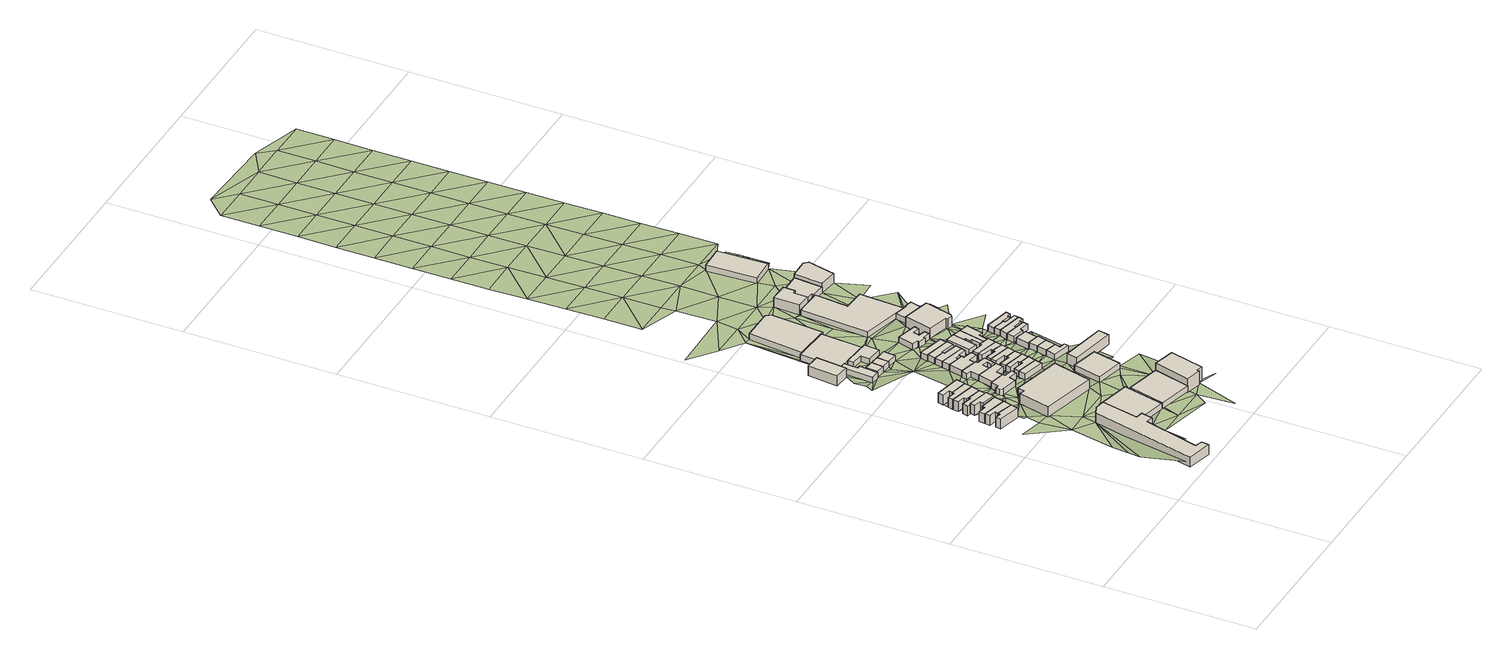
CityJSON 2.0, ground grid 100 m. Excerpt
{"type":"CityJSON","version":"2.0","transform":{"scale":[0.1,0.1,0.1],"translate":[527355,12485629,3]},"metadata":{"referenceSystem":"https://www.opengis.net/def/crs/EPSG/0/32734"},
"CityObjects":{
"building1":{"type":"Building","attributes":{"address":"1B Ravenscraig Road Woodstock Cape Town","building":"industrial","building:levels":2,"building_height":6.9,"plus_code":"4FRW3CCV+FC9","ground_height":10.42,"roof_height":17.32},"geometry":[{"type":"Solid","lod":"1","boundaries":[[[[0,1,2,3]],[[1,4,5,2]],[[4,6,7,5]],[[6,8,9,7]],[[8,10,11,9]],[[10,12,13,11]],[[12,14,15,13]],[[14,16,17,15]],[[16,18,19,17]],[[18,20,21,19]],[[20,0,3,21]],[[3,2,5,7,9,11,13,15,17,19,21]],[[20,18,16,14,12,10,8,6,4,1,0]]]]}]},
"building2":{"type":"Building","attributes":{"address":"42 Gympie Street Woodstock Cape Town","building":"house","building:levels":2,"building_height":6.9,"plus_code":"4FRW3CCV+R9H","ground_height":8.83,"roof_height":15.73},"geometry":[{"type":"Solid","lod":"1","boundaries":[[[[22,23,24,25]],[[23,26,27,24]],[[26,28,29,27]],[[28,30,31,29]],[[30,32,33,31]],[[32,22,25,33]],[[25,24,27,29,31,33]],[[32,30,28,26,23,22]]]]}]},
"building3":{"type":"Building","attributes":{"address":"40 Gympie Street Woodstock Cape Town","building":"house","building:levels":2,"building_height":6.9,"plus_code":"4FRW3CCV+RCJ","ground_height":8.83,"roof_height":15.73},"geometry":[{"type":"Solid","lod":"1","boundaries":[[[[34,35,36,37]],[[35,38,39,36]],[[38,40,41,39]],[[40,23,24,41]],[[23,22,25,24]],[[22,34,37,25]],[[37,36,39,41,24,25]],[[22,23,40,38,35,34]]]]}]},
"building4":{"type":"Building","attributes":{"address":"38 Gympie Street Woodstock Cape Town","building":"house","building:levels":2,"building_height":6.9,"plus_code":"4FRW3CCV+VC6","ground_height":8.83,"roof_height":15.73},"geometry":[{"type":"Solid","lod":"1","boundaries":[[[[42,35,36,43]],[[35,34,37,36]],[[34,44,45,37]],[[44,46,47,45]],[[46,48,49,47]],[[48,42,43,49]],[[43,36,37,45,47,49]],[[48,46,44,34,35,42]]]]}]},
"building5":{"type":"Building","attributes":{"address":"36 Gympie Street Woodstock Cape Town","building":"house","building:levels":2,"building_height":6.9,"plus_code":"4FRW3CCV+VCP","ground_height":8.83,"roof_height":15.73},"geometry":[{"type":"Solid","lod":"1","boundaries":[[[[50,51,52,53]],[[51,54,55,52]],[[54,56,57,55]],[[56,58,59,57]],[[58,60,61,59]],[[60,50,53,61]],[[53,52,55,57,59,61]],[[60,58,56,54,51,50]]]]}]},
"building6":{"type":"Building","attributes":{"address":"34 Gympie Street Woodstock Cape Town","building":"house","building:levels":2,"building_height":6.9,"plus_code":"4FRW3CCV+WC3","ground_height":8.06,"roof_height":14.96},"geometry":[{"type":"Solid","lod":"1","boundaries":[[[[62,63,64,65]],[[63,66,67,64]],[[66,68,69,67]],[[68,70,71,69]],[[70,72,73,71]],[[72,74,75,73]],[[74,62,65,75]],[[65,64,67,69,71,73,75]],[[74,72,70,68,66,63,62]]]]}]},
"building7":{"type":"Building","attributes":{"address":"32 Gympie Street Woodstock Cape Town","building":"house","building:levels":2,"building_height":6.9,"plus_code":"4FRW3CCV+WCH","ground_height":8.06,"roof_height":14.96},"geometry":[{"type":"Solid","lod":"1","boundaries":[[[[76,77,78,79]],[[77,80,81,78]],[[80,82,83,81]],[[82,84,85,83]],[[84,63,64,85]],[[63,62,65,64]],[[62,76,79,65]],[[79,78,81,83,85,64,65]],[[62,63,84,82,80,77,76]]]]}]},
"building8":{"type":"Building","attributes":{"address":"30 Gympie Street Woodstock Cape Town","building":"house","building:levels":2,"building_height":6.9,"plus_code":"4FRW3CCV+WFJ","ground_height":8.06,"roof_height":14.96},"geometry":[{"type":"Solid","lod":"1","boundaries":[[[[86,87,88,89]],[[87,90,91,88]],[[90,92,93,91]],[[92,77,78,93]],[[77,76,79,78]],[[76,86,89,79]],[[89,88,91,93,78,79]],[[76,77,92,90,87,86]]]]}]},
"building9":{"type":"Building","attributes":{"address":"28 Gympie Street Woodstock Cape Town","building":"house","building:levels":2,"building_height":6.9,"plus_code":"4FRW3CCV+XC9","ground_height":8.06,"roof_height":14.96},"geometry":[{"type":"Solid","lod":"1","boundaries":[[[[94,95,96,97]],[[95,98,99,96]],[[98,100,101,99]],[[100,87,88,101]],[[87,86,89,88]],[[86,94,97,89]],[[97,96,99,101,88,89]],[[86,87,100,98,95,94]]]]}]},
"building10":{"type":"Building","attributes":{"address":"12 Victoria Road Woodstock Cape Town","building":"retail","building:levels":1,"building_height":4.1,"plus_code":"4FRW3CCV+HHV","ground_height":10.23,"roof_height":14.33},"geometry":[{"type":"Solid","lod":"1","boundaries":[[[[102,103,104,105]],[[103,106,107,104]],[[106,108,109,107]],[[108,110,111,109]],[[110,112,113,111]],[[112,102,105,113]],[[105,104,107,109,111,113]],[[112,110,108,106,103,102]]]]}]},
"building11":{"type":"Building","attributes":{"address":"11 Victoria Road Woodstock Cape Town","building":"retail","building:levels":2,"building_height":6.9,"plus_code":"4FRW3CCV+QHC","ground_height":8.97,"roof_height":15.87},"geometry":[{"type":"Solid","lod":"1","boundaries":[[[[114,115,116,117]],[[115,118,119,116]],[[118,120,121,119]],[[120,122,123,121]],[[122,124,125,123]],[[124,114,117,125]],[[117,116,119,121,123,125]],[[124,122,120,118,115,114]]]]}]},
"building12":{"type":"Building","attributes":{"building":"industrial","building:levels":2,"building_height":6.9,"plus_code":"4FRW3CFV+6CV","ground_height":5.28,"roof_height":12.18},"geometry":[{"type":"Solid","lod":"1","boundaries":[[[[126,127,128,129]],[[127,130,131,128]],[[130,132,133,131]],[[132,126,129,133]],[[129,128,131,133]],[[132,130,127,126]]]]}]},
"building13":{"type":"Building","attributes":{"address":"21 Cornwall Street Woodstock Cape Town","building":"house","building:levels":1,"building_height":4.1,"plus_code":"4FRW3CFV+5CH","ground_height":6.02,"roof_height":10.12},"geometry":[{"type":"Solid","lod":"1","boundaries":[[[[134,135,136,137]],[[135,138,139,136]],[[138,140,141,139]],[[140,142,143,141]],[[142,144,145,143]],[[144,146,147,145]],[[146,134,137,147]],[[137,136,139,141,143,145,147]],[[146,144,142,140,138,135,134]]]]}]},
"building14":{"type":"Building","attributes":{"address":"43 Gympie Street Woodstock Cape Town","building":"house","building:levels":1,"building_height":4.1,"plus_code":"4FRW3CCV+VGH","ground_height":8.06,"roof_height":12.16},"geometry":[{"type":"Solid","lod":"1","boundaries":[[[[148,149,150,151]],[[149,152,153,150]],[[152,154,155,153]],[[154,156,157,155]],[[156,158,159,157]],[[158,160,161,159]],[[160,162,163,161]],[[162,164,165,163]],[[164,166,167,165]],[[166,168,169,167]],[[168,170,171,169]],[[170,148,151,171]],[[151,150,153,155,157,159,161,163,165,167,169,171]],[[170,168,166,164,162,160,158,156,154,152,149,148]]]]}]},
"building15":{"type":"Building","attributes":{"address":"23 Cornwall Street Woodstock Cape Town","building":"house","building:levels":1,"building_height":4.1,"plus_code":"4FRW3CFV+5F3","ground_height":6.65,"roof_height":10.75},"geometry":[{"type":"Solid","lod":"1","boundaries":[[[[172,173,174,175]],[[173,176,177,174]],[[176,178,179,177]],[[178,172,175,179]],[[175,174,177,179]],[[178,176,173,172]]]]}]},
"building16":{"type":"Building","attributes":{"address":"Auto Service and Spares Centre 58B Victoria Road Woodstock Cape Town","building":"retail","building:levels":1,"building_height":4.1,"plus_code":"4FRW3CCV+HMF","ground_height":10.21,"roof_height":14.31},"geometry":[{"type":"Solid","lod":"1","boundaries":[[[[180,181,182,183]],[[181,184,185,182]],[[184,186,187,185]],[[186,180,183,187]],[[183,182,185,187]],[[186,184,181,180]]]]}]},
"building17":{"type":"Building","attributes":{"address":"41 Gympie Street Woodstock Cape Town","building":"house","building:levels":1,"building_height":4.1,"plus_code":"4FRW3CCV+WH7","ground_height":7.85,"roof_height":11.95},"geometry":[{"type":"Solid","lod":"1","boundaries":[[[[188,189,190,191]],[[189,192,193,190]],[[192,194,195,193]],[[194,196,197,195]],[[196,198,199,197]],[[198,200,201,199]],[[200,188,191,201]],[[191,190,193,195,197,199,201]],[[200,198,196,194,192,189,188]]]]}]},
"building18":{"type":"Building","attributes":{"address":"25 Cornwall Street Woodstock Cape Town","building":"house","building:levels":1,"building_height":4.1,"plus_code":"4FRW3CFV+5F5","ground_height":6.65,"roof_height":10.75},"geometry":[{"type":"Solid","lod":"1","boundaries":[[[[173,202,203,174]],[[202,204,205,203]],[[204,176,177,205]],[[176,173,174,177]],[[174,203,205,177]],[[176,204,202,173]]]]}]},
"building19":{"type":"Building","attributes":{"address":"39 Gympie Street Woodstock Cape Town","building":"house","building:levels":1,"building_height":4.1,"plus_code":"4FRW3CCV+XH4","ground_height":7.85,"roof_height":11.95},"geometry":[{"type":"Solid","lod":"1","boundaries":[[[[198,206,207,199]],[[206,208,209,207]],[[208,210,211,209]],[[210,212,213,211]],[[212,214,215,213]],[[214,216,217,215]],[[216,218,219,217]],[[218,220,221,219]],[[220,222,223,221]],[[222,224,225,223]],[[224,226,227,225]],[[226,200,201,227]],[[200,198,199,201]],[[199,207,209,211,213,215,217,219,221,223,225,227,201]],[[200,226,224,222,220,218,216,214,212,210,208,206,198]]]]}]},
"building20":{"type":"Building","attributes":{"address":"27 Cornwall Street Woodstock Cape Town","building":"house","building:levels":1,"building_height":4.1,"plus_code":"4FRW3CFV+4GW","ground_height":6.65,"roof_height":10.75},"geometry":[{"type":"Solid","lod":"1","boundaries":[[[[202,228,229,203]],[[228,230,231,229]],[[230,204,205,231]],[[204,202,203,205]],[[203,229,231,205]],[[204,230,228,202]]]]}]},
"building21":{"type":"Building","attributes":{"address":"Woodstock Cape Town","building":"house","building:levels":1,"building_height":4.1,"plus_code":"4FRW3CFV+5GP","ground_height":6.02,"roof_height":10.12},"geometry":[{"type":"Solid","lod":"1","boundaries":[[[[232,233,234,235]],[[233,236,237,234]],[[236,238,239,237]],[[238,240,241,239]],[[240,242,243,241]],[[242,232,235,243]],[[235,234,237,239,241,243]],[[242,240,238,236,233,232]]]]}]},
"building22":{"type":"Building","attributes":{"address":"2 Page Street Woodstock Cape Town","building":"house","building:levels":1,"building_height":4.1,"plus_code":"4FRW3CCV+VJ4","ground_height":8.29,"roof_height":12.39},"geometry":[{"type":"Solid","lod":"1","boundaries":[[[[244,245,246,247]],[[245,248,249,246]],[[248,250,251,249]],[[250,244,247,251]],[[247,246,249,251]],[[250,248,245,244]]]]}]},
"building23":{"type":"Building","attributes":{"address":"37 Gympie Street Woodstock Cape Town","building":"house","building:levels":1,"building_height":4.1,"plus_code":"4FRW3CCV+XHQ","ground_height":7.11,"roof_height":11.21},"geometry":[{"type":"Solid","lod":"1","boundaries":[[[[252,253,254,255]],[[253,256,257,254]],[[256,258,259,257]],[[258,260,261,259]],[[260,262,263,261]],[[262,264,265,263]],[[264,266,267,265]],[[266,268,269,267]],[[268,252,255,269]],[[255,254,257,259,261,263,265,267,269]],[[268,266,264,262,260,258,256,253,252]]]]}]},
"building24":{"type":"Building","attributes":{"address":"Woodstock","building":"manufacture","building:levels":1,"building_height":4.1,"plus_code":"4FRW3CFV+7F9","ground_height":5.24,"roof_height":9.34},"geometry":[{"type":"Solid","lod":"1","boundaries":[[[[270,271,272,273]],[[271,274,275,272]],[[274,276,277,275]],[[276,270,273,277]],[[273,272,275,277]],[[276,274,271,270]]]]}]},
"building25":{"type":"Building","attributes":{"address":"4 Page Street Woodstock Cape Town","building":"house","building:levels":1,"building_height":4.1,"plus_code":"4FRW3CCV+VJ9","ground_height":8.29,"roof_height":12.39},"geometry":[{"type":"Solid","lod":"1","boundaries":[[[[278,279,280,281]],[[279,282,283,280]],[[282,284,285,283]],[[284,245,246,285]],[[245,244,247,246]],[[244,278,281,247]],[[281,280,283,285,246,247]],[[244,245,284,282,279,278]]]]}]},
"building26":{"type":"Building","attributes":{"address":"35 Gympie Street Woodstock Cape Town","building":"house","building:levels":1,"building_height":4.1,"plus_code":"4FRW3CFV+2HG","ground_height":7.11,"roof_height":11.21},"geometry":[{"type":"Solid","lod":"1","boundaries":[[[[268,266,267,269]],[[266,286,287,267]],[[286,288,289,287]],[[288,290,291,289]],[[290,292,293,291]],[[292,294,295,293]],[[294,296,297,295]],[[296,268,269,297]],[[269,267,287,289,291,293,295,297]],[[296,294,292,290,288,286,266,268]]]]}]},
"building27":{"type":"Building","attributes":{"address":"6 Page Street Woodstock Cape Town","building":"house","building:levels":1,"building_height":4.1,"plus_code":"4FRW3CCV+VJQ","ground_height":7.85,"roof_height":11.95},"geometry":[{"type":"Solid","lod":"1","boundaries":[[[[298,299,300,301]],[[299,302,303,300]],[[302,304,305,303]],[[304,306,307,305]],[[306,308,309,307]],[[308,298,301,309]],[[301,300,303,305,307,309]],[[308,306,304,302,299,298]]]]}]},
"building28":{"type":"Building","attributes":{"address":"Colonial House 60 Victoria Road Woodstock Cape Town","building":"industrial","building:levels":3,"building_height":9.7,"plus_code":"4FRW3CCV+HQ2","ground_height":9.56,"roof_height":19.26},"geometry":[{"type":"Solid","lod":"1","boundaries":[[[[310,311,312,313]],[[311,314,315,312]],[[314,316,317,315]],[[316,318,319,317]],[[318,320,321,319]],[[320,310,313,321]],[[313,312,315,317,319,321]],[[320,318,316,314,311,310]]]]}]},
"building29":{"type":"Building","attributes":{"address":"33 Gympie Street Woodstock Cape Town","building":"house","building:levels":1,"building_height":4.1,"plus_code":"4FRW3CFV+2HQ","ground_height":7.11,"roof_height":11.21},"geometry":[{"type":"Solid","lod":"1","boundaries":[[[[296,294,295,297]],[[294,322,323,295]],[[322,324,325,323]],[[324,326,327,325]],[[326,328,329,327]],[[328,296,297,329]],[[297,295,323,325,327,329]],[[328,326,324,322,294,296]]]]}]},
"building30":{"type":"Building","attributes":{"address":"8 Page Street Woodstock Cape Town","building":"house","building:levels":1,"building_height":4.1,"plus_code":"4FRW3CCV+WJ5","ground_height":7.59,"roof_height":11.69},"geometry":[{"type":"Solid","lod":"1","boundaries":[[[[330,331,332,333]],[[331,334,335,332]],[[334,336,337,335]],[[336,338,339,337]],[[338,340,341,339]],[[340,330,333,341]],[[333,332,335,337,339,341]],[[340,338,336,334,331,330]]]]}]},
"building31":{"type":"Building","attributes":{"address":"19 Victoria Road Woodstock Cape Town","building":"yes","building:levels":1,"building_height":4.1,"plus_code":"4FRW3CCV+PPC","ground_height":9.01,"roof_height":13.11},"geometry":[{"type":"Solid","lod":"1","boundaries":[[[[342,343,344,345]],[[343,346,347,344]],[[346,348,349,347]],[[348,342,345,349]],[[345,344,347,349]],[[348,346,343,342]]]]}]},
"building32":{"type":"Building","attributes":{"address":"31 Gympie Street Woodstock Cape Town","building":"house","building:levels":1,"building_height":4.1,"plus_code":"4FRW3CFV+3J2","ground_height":7.11,"roof_height":11.21},"geometry":[{"type":"Solid","lod":"1","boundaries":[[[[328,326,327,329]],[[326,350,351,327]],[[350,352,353,351]],[[352,354,355,353]],[[354,356,357,355]],[[356,328,329,357]],[[329,327,351,353,355,357]],[[356,354,352,350,326,328]]]]}]},
"building33":{"type":"Building","attributes":{"address":"10 Page Street Woodstock Cape Town","building":"house","building:levels":1,"building_height":4.1,"plus_code":"4FRW3CCV+WMC","ground_height":7.59,"roof_height":11.69},"geometry":[{"type":"Solid","lod":"1","boundaries":[[[[358,359,360,361]],[[359,362,363,360]],[[362,364,365,363]],[[364,331,332,365]],[[331,330,333,332]],[[330,358,361,333]],[[361,360,363,365,332,333]],[[330,331,364,362,359,358]]]]}]},
"building34":{"type":"Building","attributes":{"address":"12 Page Street Woodstock Cape Town","building":"house","building:levels":1,"building_height":4.1,"plus_code":"4FRW3CCV+WMM","ground_height":7.59,"roof_height":11.69},"geometry":[{"type":"Solid","lod":"1","boundaries":[[[[366,367,368,369]],[[367,370,371,368]],[[370,372,373,371]],[[372,359,360,373]],[[359,358,361,360]],[[358,366,369,361]],[[369,368,371,373,360,361]],[[358,359,372,370,367,366]]]]}]},
"building35":{"type":"Building","attributes":{"address":"29 Gympie Street Woodstock Cape Town","building":"house","building:levels":1,"building_height":4.1,"plus_code":"4FRW3CFV+3JF","ground_height":6.57,"roof_height":10.67},"geometry":[{"type":"Solid","lod":"1","boundaries":[[[[374,375,376,377]],[[375,378,379,376]],[[378,380,381,379]],[[380,374,377,381]],[[377,376,379,381]],[[380,378,375,374]]]]}]},
"building36":{"type":"Building","attributes":{"building":"industrial","building:levels":1,"building_height":4.1,"plus_code":"4FRW3CFV+9GF","ground_height":5.02,"roof_height":9.12},"geometry":[{"type":"Solid","lod":"1","boundaries":[[[[382,383,384,385]],[[383,386,387,384]],[[386,388,389,387]],[[388,390,391,389]],[[390,382,385,391]],[[385,384,387,389,391]],[[390,388,386,383,382]]]]}]},
"building37":{"type":"Building","attributes":{"address":"14 Page Street Woodstock Cape Town","building":"house","building:levels":1,"building_height":4.1,"plus_code":"4FRW3CCV+XM3","ground_height":7.59,"roof_height":11.69},"geometry":[{"type":"Solid","lod":"1","boundaries":[[[[392,393,394,395]],[[393,396,397,394]],[[396,398,399,397]],[[398,367,368,399]],[[367,366,369,368]],[[366,392,395,369]],[[395,394,397,399,368,369]],[[366,367,398,396,393,392]]]]}]},
"building38":{"type":"Building","attributes":{"address":"16 Page Street Woodstock Cape Town","building":"house","building:levels":1,"building_height":4.1,"plus_code":"4FRW3CCV+XMF","ground_height":7.59,"roof_height":11.69},"geometry":[{"type":"Solid","lod":"1","boundaries":[[[[392,400,401,395]],[[400,402,403,401]],[[402,404,405,403]],[[404,406,407,405]],[[406,393,394,407]],[[393,392,395,394]],[[395,401,403,405,407,394]],[[393,406,404,402,400,392]]]]}]},
"building39":{"type":"Building","attributes":{"address":"34 Cornwall Street Woodstock Cape Town","building":"house","building:levels":1,"building_height":4.1,"plus_code":"4FRW3CFV+2M6","ground_height":6.9,"roof_height":11},"geometry":[{"type":"Solid","lod":"1","boundaries":[[[[408,409,410,411]],[[409,412,413,410]],[[412,414,415,413]],[[414,416,417,415]],[[416,408,411,417]],[[411,410,413,415,417]],[[416,414,412,409,408]]]]}]},
"building40":{"type":"Building","attributes":{"address":"1 Page Street Woodstock Cape Town","building":"house","building:levels":1,"building_height":4.1,"plus_code":"4FRW3CCV+RPP","ground_height":8.29,"roof_height":12.39},"geometry":[{"type":"Solid","lod":"1","boundaries":[[[[418,419,420,421]],[[419,422,423,420]],[[422,424,425,423]],[[424,426,427,425]],[[426,428,429,427]],[[428,418,421,429]],[[421,420,423,425,427,429]],[[428,426,424,422,419,418]]]]}]},
"building41":{"type":"Building","attributes":{"building":"house","building:levels":1,"building_height":4.1,"plus_code":"4FRW3CFV+4JG","ground_height":6.42,"roof_height":10.52},"geometry":[{"type":"Solid","lod":"1","boundaries":[[[[430,431,432,433]],[[431,434,435,432]],[[434,436,437,435]],[[436,438,439,437]],[[438,440,441,439]],[[440,442,443,441]],[[442,444,445,443]],[[444,446,447,445]],[[446,448,449,447]],[[448,450,451,449]],[[450,452,453,451]],[[452,430,433,453]],[[433,432,435,437,439,441,443,445,447,449,451,453]],[[452,450,448,446,444,442,440,438,436,434,431,430]]]]}]},
"building42":{"type":"Building","attributes":{"address":"3 Page Street Woodstock Cape Town","building":"house","building:levels":1,"building_height":4.1,"plus_code":"4FRW3CCV+VP4","ground_height":8.29,"roof_height":12.39},"geometry":[{"type":"Solid","lod":"1","boundaries":[[[[419,418,421,420]],[[418,454,455,421]],[[454,456,457,455]],[[456,419,420,457]],[[420,421,455,457]],[[456,454,418,419]]]]}]},
"building43":{"type":"Building","attributes":{"building":"yes","building:levels":2,"building_height":6.9,"plus_code":"4FRW3CCV+QQC","ground_height":8.71,"roof_height":15.61},"geometry":[{"type":"Solid","lod":"1","boundaries":[[[[458,459,460,461]],[[459,462,463,460]],[[462,464,465,463]],[[464,458,461,465]],[[461,460,463,465]],[[464,462,459,458]]]]}]},
"building44":{"type":"Building","attributes":{"address":"36 Cornwall Street Woodstock Cape Town","building":"house","building:levels":1,"building_height":4.1,"plus_code":"4FRW3CFV+2M9","ground_height":6.9,"roof_height":11},"geometry":[{"type":"Solid","lod":"1","boundaries":[[[[409,408,411,410]],[[408,466,467,411]],[[466,468,469,467]],[[468,470,471,469]],[[470,472,473,471]],[[472,474,475,473]],[[474,476,477,475]],[[476,409,410,477]],[[410,411,467,469,471,473,475,477]],[[476,474,472,470,468,466,408,409]]]]}]},
"building45":{"type":"Building","attributes":{"address":"5 Page Street Woodstock Cape Town","building":"house","building:levels":1,"building_height":4.1,"plus_code":"4FRW3CCV+VPH","ground_height":8.29,"roof_height":12.39},"geometry":[{"type":"Solid","lod":"1","boundaries":[[[[456,454,455,457]],[[454,478,479,455]],[[478,480,481,479]],[[480,456,457,481]],[[457,455,479,481]],[[480,478,454,456]]]]}]},
"building46":{"type":"Building","attributes":{"address":"38 Cornwall Street Woodstock Cape Town","building":"house","building:levels":1,"building_height":4.1,"plus_code":"4FRW3CFV+2PF","ground_height":6.9,"roof_height":11},"geometry":[{"type":"Solid","lod":"1","boundaries":[[[[476,474,475,477]],[[474,482,483,475]],[[482,484,485,483]],[[484,486,487,485]],[[486,488,489,487]],[[488,476,477,489]],[[477,475,483,485,487,489]],[[488,486,484,482,474,476]]]]}]},
"building47":{"type":"Building","attributes":{"address":"7 Page Street Woodstock Cape Town","building":"house","building:levels":1,"building_height":4.1,"plus_code":"4FRW3CCV+WP5","ground_height":7.4,"roof_height":11.5},"geometry":[{"type":"Solid","lod":"1","boundaries":[[[[490,491,492,493]],[[491,494,495,492]],[[494,496,497,495]],[[496,490,493,497]],[[493,492,495,497]],[[496,494,491,490]]]]}]},
"building48":{"type":"Building","attributes":{"address":"9 Page Street Woodstock Cape Town","building":"house","building:levels":1,"building_height":4.1,"plus_code":"4FRW3CCV+WQM","ground_height":7.4,"roof_height":11.5},"geometry":[{"type":"Solid","lod":"1","boundaries":[[[[498,499,500,501]],[[499,502,503,500]],[[502,504,505,503]],[[504,506,507,505]],[[506,508,509,507]],[[508,510,511,509]],[[510,498,501,511]],[[501,500,503,505,507,509,511]],[[510,508,506,504,502,499,498]]]]}]},
"building49":{"type":"Building","attributes":{"address":"Woodstock","building":"yes","building:levels":2,"building_height":6.9,"plus_code":"4FRW3CFV+4PF","ground_height":6.42,"roof_height":13.32},"geometry":[{"type":"Solid","lod":"1","boundaries":[[[[512,513,514,515]],[[513,516,517,514]],[[516,518,519,517]],[[518,520,521,519]],[[520,522,523,521]],[[522,524,525,523]],[[524,512,515,525]],[[515,514,517,519,521,523,525]],[[524,522,520,518,516,513,512]]]]}]},
"building50":{"type":"Building","attributes":{"address":"11 Page Street Woodstock Cape Town","building":"house","building:levels":1,"building_height":4.1,"plus_code":"4FRW3CCV+XQ7","ground_height":7.4,"roof_height":11.5},"geometry":[{"type":"Solid","lod":"1","boundaries":[[[[526,527,528,529]],[[527,499,500,528]],[[499,498,501,500]],[[498,530,531,501]],[[530,532,533,531]],[[532,534,535,533]],[[534,536,537,535]],[[536,526,529,537]],[[529,528,500,501,531,533,535,537]],[[536,534,532,530,498,499,527,526]]]]}]},
"building51":{"type":"Building","attributes":{"address":"13 Page Street Woodstock Cape Town","building":"house","building:levels":1,"building_height":4.1,"plus_code":"4FRW3CCV+XQG","ground_height":7.4,"roof_height":11.5},"geometry":[{"type":"Solid","lod":"1","boundaries":[[[[527,526,529,528]],[[526,538,539,529]],[[538,540,541,539]],[[540,542,543,541]],[[542,544,545,543]],[[544,527,528,545]],[[528,529,539,541,543,545]],[[544,542,540,538,526,527]]]]}]},
"building52":{"type":"Building","attributes":{"address":"21 Gympie Street Woodstock Cape Town","building":"yes","building:levels":1,"building_height":4.1,"plus_code":"4FRW3CFV+7M9","ground_height":5.02,"roof_height":9.12},"geometry":[{"type":"Solid","lod":"1","boundaries":[[[[546,547,548,549]],[[547,550,551,548]],[[550,552,553,551]],[[552,554,555,553]],[[554,556,557,555]],[[556,546,549,557]],[[549,548,551,553,555,557]],[[556,554,552,550,547,546]]]]}]},
"building53":{"type":"Building","attributes":{"address":"15 Page Street Woodstock Cape Town","building":"house","building:levels":1,"building_height":4.1,"plus_code":"4FRW3CCV+XQW","ground_height":6.82,"roof_height":10.92},"geometry":[{"type":"Solid","lod":"1","boundaries":[[[[558,559,560,561]],[[559,562,563,560]],[[562,564,565,563]],[[564,566,567,565]],[[566,568,569,567]],[[568,570,571,569]],[[570,572,573,571]],[[572,558,561,573]],[[561,560,563,565,567,569,571,573]],[[572,570,568,566,564,562,559,558]]]]}]},
"building54":{"type":"Building","attributes":{"address":"Woodstock","building":"yes","building:levels":1,"building_height":4.1,"plus_code":"4FRW3CFV+5PH","ground_height":5.83,"roof_height":9.93},"geometry":[{"type":"Solid","lod":"1","boundaries":[[[[574,575,576,577]],[[575,578,579,576]],[[578,580,581,579]],[[580,582,583,581]],[[582,584,585,583]],[[584,586,587,585]],[[586,588,589,587]],[[588,574,577,589]],[[577,576,579,581,583,585,587,589]],[[588,586,584,582,580,578,575,574]]]]}]},
"building55":{"type":"Building","attributes":{"address":"22 Albert Road Woodstock Cape Town","building":"yes","building:levels":2,"building_height":6.9,"plus_code":"4FRW3CFV+CM2","ground_height":5.02,"roof_height":11.92},"geometry":[{"type":"Solid","lod":"1","boundaries":[[[[590,591,592,593]],[[591,594,595,592]],[[594,596,597,595]],[[596,598,599,597]],[[598,600,601,599]],[[600,590,593,601]],[[593,592,595,597,599,601]],[[600,598,596,594,591,590]]]]}]},
"building56":{"type":"Building","attributes":{"address":"24 Albert Road Woodstock Cape Town","building":"yes","building:levels":1,"building_height":4.1,"plus_code":"4FRW3CFV+CPF","ground_height":5.02,"roof_height":9.12},"geometry":[{"type":"Solid","lod":"1","boundaries":[[[[602,603,604,605]],[[603,606,607,604]],[[606,608,609,607]],[[608,610,611,609]],[[610,612,613,611]],[[612,602,605,613]],[[605,604,607,609,611,613]],[[612,610,608,606,603,602]]]]}]},
"building57":{"type":"Building","attributes":{"address":"26 Albert Road Woodstock Cape Town","building":"yes","building:levels":2,"building_height":6.9,"plus_code":"4FRW3CFV+CQ8","ground_height":5.02,"roof_height":11.92},"geometry":[{"type":"Solid","lod":"1","boundaries":[[[[602,612,614,615]],[[612,616,617,614]],[[616,618,619,617]],[[618,620,621,619]],[[620,602,615,621]],[[615,614,617,619,621]],[[620,618,616,612,602]]]]}]},
"building58":{"type":"Building","attributes":{"address":"43 Albert Road Woodstock Cape Town","building":"yes","building:levels":1,"building_height":4.1,"plus_code":"4FRW3CFV+HQJ","ground_height":4.52,"roof_height":8.62},"geometry":[{"type":"Solid","lod":"1","boundaries":[[[[622,623,624,625]],[[623,626,627,624]],[[626,628,629,627]],[[628,622,625,629]],[[625,624,627,629]],[[628,626,623,622]]]]}]},
"terrain1":{"type":"TINRelief","geometry":[{"type":"CompositeSurface","lod":"1","boundaries":[[[4,630,631]],[[632,630,4]],[[632,4,633]],[[633,4,634]],[[635,636,634]],[[637,638,639]],[[635,634,640]],[[641,638,637]],[[634,4,642]],[[643,644,645]],[[634,642,640]],[[640,644,635]],[[54,58,56]],[[646,58,46]],[[4,1,642]],[[637,647,641]],[[648,649,650]],[[651,649,652]],[[645,644,122]],[[122,22,645]],[[122,644,640]],[[653,649,648]],[[58,646,654]],[[655,656,657]],[[658,22,122]],[[642,1,659]],[[660,641,661]],[[655,657,662]],[[655,663,656]],[[0,659,1]],[[646,658,664]],[[661,641,647]],[[646,664,654]],[[122,664,658]],[[665,647,637]],[[666,654,664]],[[640,642,667]],[[642,659,668]],[[666,669,62]],[[122,120,118]],[[664,122,118]],[[664,670,666]],[[647,671,661]],[[669,666,670]],[[672,673,674]],[[664,118,675]],[[152,76,62]],[[670,664,675]],[[86,76,676]],[[62,669,152]],[[677,672,674]],[[668,667,642]],[[86,676,94]],[[674,673,172]],[[676,76,152]],[[678,671,647]],[[679,661,671]],[[110,668,659]],[[680,675,118]],[[674,681,677]],[[669,682,152]],[[678,647,665]],[[676,683,94]],[[172,673,684]],[[685,681,674]],[[110,661,679]],[[686,676,152]],[[686,152,687]],[[688,680,118]],[[685,689,681]],[[683,676,686]],[[690,94,683]],[[130,681,689]],[[678,691,671]],[[142,689,685]],[[130,692,132]],[[668,110,693]],[[94,690,268]],[[172,684,173]],[[667,668,693]],[[684,94,268]],[[140,138,232]],[[689,692,130]],[[694,680,695]],[[686,696,683]],[[138,178,176]],[[232,142,140]],[[697,688,118]],[[695,680,688]],[[274,692,689]],[[142,232,242]],[[684,698,173]],[[699,700,701]],[[138,236,232]],[[678,702,703]],[[173,698,202]],[[176,236,138]],[[704,110,679]],[[268,690,705]],[[695,688,706]],[[699,194,192]],[[701,695,706]],[[142,707,689]],[[699,701,194]],[[176,204,236]],[[236,233,232]],[[698,684,228]],[[691,678,703]],[[693,110,704]],[[701,706,708]],[[684,268,296]],[[228,202,698]],[[693,348,667]],[[242,707,142]],[[708,709,701]],[[194,701,709]],[[328,684,296]],[[274,710,692]],[[198,210,206]],[[697,667,348]],[[704,679,181]],[[210,198,196]],[[709,299,194]],[[356,684,328]],[[711,688,697]],[[210,208,206]],[[712,709,708]],[[204,238,236]],[[684,380,228]],[[713,710,274]],[[194,299,714]],[[714,196,194]],[[212,210,196]],[[684,356,380]],[[712,708,715]],[[214,218,216]],[[212,196,716]],[[716,196,714]],[[204,230,238]],[[709,712,717]],[[718,719,720]],[[274,271,713]],[[707,242,240]],[[716,721,212]],[[693,704,722]],[[703,723,724]],[[725,726,218]],[[212,721,214]],[[286,266,264]],[[214,725,218]],[[727,716,714]],[[264,288,286]],[[388,710,713]],[[721,728,214]],[[697,348,729]],[[714,730,727]],[[228,731,230]],[[422,711,697]],[[728,732,214]],[[704,181,722]],[[264,262,260]],[[703,733,723]],[[725,214,732]],[[228,380,731]],[[727,734,716]],[[288,264,292]],[[348,735,736]],[[719,710,737]],[[729,348,736]],[[288,292,290]],[[732,738,725]],[[244,711,422]],[[697,729,422]],[[292,264,260]],[[738,260,725]],[[728,367,732]],[[181,739,722]],[[740,238,230]],[[324,322,326]],[[738,741,260]],[[352,350,326]],[[367,728,742]],[[713,271,382]],[[741,743,260]],[[244,744,278]],[[292,260,743]],[[346,735,348]],[[398,732,367]],[[745,731,380]],[[238,746,240]],[[230,731,740]],[[292,743,294]],[[710,388,737]],[[735,346,736]],[[419,244,422]],[[352,326,322]],[[722,739,747]],[[707,240,748]],[[294,743,322]],[[419,744,244]],[[720,719,737]],[[741,416,743]],[[749,278,456]],[[745,380,750]],[[271,707,382]],[[739,181,751]],[[416,741,404]],[[722,747,346]],[[740,746,238]],[[731,745,752]],[[456,278,744]],[[322,743,753]],[[181,320,751]],[[424,422,729]],[[382,707,748]],[[480,330,749]],[[753,352,322]],[[346,754,736]],[[416,404,402]],[[748,240,746]],[[352,753,354]],[[419,456,744]],[[330,480,358]],[[416,402,755]],[[480,749,456]],[[756,346,747]],[[757,745,750]],[[753,750,354]],[[758,755,402]],[[470,416,755]],[[737,388,386]],[[366,358,759]],[[408,416,468]],[[416,470,468]],[[400,758,402]],[[392,366,759]],[[346,756,754]],[[750,442,757]],[[760,757,442]],[[408,468,466]],[[750,753,409]],[[462,736,754]],[[761,762,763]],[[480,764,358]],[[764,759,358]],[[418,428,426]],[[765,382,748]],[[400,766,758]],[[729,464,424]],[[750,512,442]],[[409,512,750]],[[762,767,768]],[[524,746,740]],[[769,770,450]],[[759,771,392]],[[424,772,426]],[[426,772,418]],[[771,400,392]],[[444,442,512]],[[444,450,770]],[[418,772,454]],[[759,764,773]],[[774,761,763]],[[450,444,512]],[[766,486,484]],[[766,400,775]],[[382,765,776]],[[762,768,763]],[[759,773,771]],[[524,740,452]],[[382,776,383]],[[772,478,454]],[[452,450,512]],[[720,737,777]],[[574,748,746]],[[766,775,486]],[[772,424,464]],[[400,771,775]],[[516,512,409]],[[765,748,556]],[[737,386,777]],[[452,512,524]],[[504,773,764]],[[516,409,476]],[[494,504,764]],[[772,778,478]],[[775,779,486]],[[746,524,574]],[[516,513,512]],[[780,774,781]],[[556,776,765]],[[476,488,516]],[[486,779,572]],[[386,383,590]],[[782,767,720]],[[488,486,783]],[[478,778,494]],[[783,486,572]],[[763,781,774]],[[776,590,383]],[[494,778,504]],[[518,516,488]],[[776,556,591]],[[508,506,504]],[[784,748,574]],[[782,720,777]],[[590,777,386]],[[524,575,574]],[[520,518,488]],[[520,488,783]],[[575,524,785]],[[776,591,590]],[[767,786,768]],[[498,532,530]],[[556,594,591]],[[785,787,575]],[[788,780,789]],[[763,768,786]],[[524,522,785]],[[781,790,780]],[[791,520,783]],[[786,767,782]],[[556,554,594]],[[777,590,600]],[[792,788,789]],[[784,574,588]],[[793,785,522]],[[780,790,789]],[[522,520,794]],[[596,594,606]],[[795,781,763]],[[784,588,586]],[[554,796,797]],[[594,554,606]],[[598,596,606]],[[584,793,522]],[[797,796,798]],[[782,777,799]],[[794,520,800]],[[795,763,786]],[[606,603,598]],[[606,554,610]],[[606,610,608]],[[801,777,600]],[[792,802,803]],[[603,600,598]],[[584,522,804]],[[794,804,522]],[[797,612,554]],[[805,784,586]],[[806,790,781]],[[610,554,612]],[[802,792,789]],[[798,612,797]],[[801,799,777]],[[584,805,586]],[[801,600,603]],[[784,805,798]],[[806,781,795]],[[786,782,807]],[[808,809,803]],[[799,807,782]],[[603,602,801]],[[803,802,808]],[[612,798,616]],[[789,790,810]],[[795,786,811]],[[812,790,806]],[[813,809,814]],[[616,798,815]],[[811,786,807]],[[789,810,802]],[[816,799,801]],[[808,814,809]],[[790,812,810]],[[801,602,816]],[[817,806,795]],[[818,813,819]],[[811,817,795]],[[602,820,816]],[[808,802,821]],[[813,814,819]],[[812,806,822]],[[821,802,810]],[[626,811,807]],[[823,818,824]],[[817,822,806]],[[814,808,825]],[[819,824,818]],[[826,827,816]],[[816,827,626]],[[825,808,821]],[[828,823,829]],[[810,812,830]],[[817,811,831]],[[822,832,812]],[[831,811,626]],[[833,626,827]],[[814,834,819]],[[824,829,823]],[[626,833,835]],[[821,810,830]],[[834,814,825]],[[812,832,830]],[[836,822,817]],[[824,819,837]],[[828,838,839]],[[828,829,838]],[[831,836,817]],[[821,840,825]],[[837,819,834]],[[841,832,822]],[[840,821,830]],[[829,824,842]],[[836,841,822]],[[834,825,843]],[[842,824,837]],[[830,832,844]],[[843,825,840]],[[829,845,838]],[[841,844,832]],[[846,839,838]],[[837,834,847]],[[829,842,845]],[[848,840,830]],[[847,834,843]],[[844,848,830]],[[837,849,842]],[[838,845,846]],[[850,843,840]],[[849,837,847]],[[848,850,840]],[[846,851,839]],[[842,852,845]],[[847,843,853]],[[852,842,849]],[[850,853,843]],[[846,845,854]],[[855,849,847]],[[845,852,854]],[[853,855,847]],[[856,852,849]],[[854,857,846]],[[846,857,851]],[[855,856,849]],[[854,852,858]],[[856,858,852]],[[857,854,859]],[[860,851,857]],[[858,859,854]],[[859,860,857]]]}]}
},
"vertices":[
[535,753,82],[466,764,82],[466,764,151],[535,753,151],[414,740,82],[414,740,151],[245,41,82],[245,41,151],[410,3,82],[410,3,151],[418,52,82],[418,52,151],[369,67,82],[369,67,151],[466,431,82],[466,431,151],[513,420,82],[513,420,151],[530,497,82],[530,497,151],[482,507,82],[482,507,151],
[292,1233,66],[181,1265,66],[181,1265,135],[292,1233,135],[176,1248,66],[176,1248,135],[136,1257,66],[136,1257,135],[133,1223,66],[133,1223,135],[280,1185,66],[280,1185,135],
[307,1289,66],[141,1330,66],[141,1330,135],[307,1289,135],[138,1294,66],[138,1294,135],[185,1284,66],[185,1284,135],
[145,1370,66],[145,1370,135],[322,1356,66],[322,1356,135],[205,1378,66],[205,1378,135],[199,1360,66],[199,1360,135],
[344,1422,66],[200,1456,66],[200,1456,135],[344,1422,135],[192,1421,66],[192,1421,135],[241,1410,66],[241,1410,135],[236,1389,66],[236,1389,135],[331,1366,66],[331,1366,135],
[354,1471,58],[261,1494,58],[261,1494,127],[354,1471,127],[258,1481,58],[258,1481,127],[188,1498,58],[188,1498,127],[178,1459,58],[178,1459,127],[200,1456,58],[200,1456,127],[344,1422,58],[344,1422,127],
[371,1529,58],[201,1568,58],[201,1568,127],[371,1529,127],[193,1531,58],[193,1531,127],[245,1518,58],[245,1518,127],[242,1497,58],[242,1497,127],
[383,1579,58],[266,1606,58],[266,1606,127],[383,1579,127],[263,1591,58],[263,1591,127],[209,1603,58],[209,1603,127],
[397,1640,58],[225,1676,58],[225,1676,127],[397,1640,127],[217,1638,58],[217,1638,127],[271,1627,58],[271,1627,127],
[535,753,80],[482,507,80],[482,507,121],[535,753,121],[530,497,80],[530,497,121],[712,456,80],[712,456,121],[774,725,80],[774,725,121],[540,779,80],[540,779,121],
[727,937,67],[791,1193,67],[791,1193,136],[727,937,136],[466,1274,67],[466,1274,136],[455,1229,67],[455,1229,136],[418,1238,67],[418,1238,136],[365,1027,67],[365,1027,136],
[159,2302,30],[257,2293,30],[257,2293,99],[159,2302,99],[277,2494,30],[277,2494,99],[179,2503,30],[179,2503,99],
[323,2118,38],[331,2200,38],[331,2200,79],[323,2118,79],[336,2243,38],[336,2243,79],[315,2244,38],[315,2244,79],[320,2337,38],[320,2337,79],[279,2340,38],[279,2340,79],[264,2123,38],[264,2123,79],
[602,1440,58],[509,1460,58],[509,1460,99],[602,1440,99],[494,1463,58],[494,1463,99],[483,1412,58],[483,1412,99],[461,1416,58],[461,1416,99],[455,1386,58],[455,1386,99],[465,1371,58],[465,1371,99],[579,1346,58],[579,1346,99],[588,1388,58],[588,1388,99],[649,1375,58],[649,1375,99],[657,1411,58],[657,1411,99],[598,1423,58],[598,1423,99],
[323,2118,44],[384,2114,44],[384,2114,85],[323,2118,85],[393,2193,44],[393,2193,85],[331,2200,44],[331,2200,85],
[945,400,80],[1007,641,80],[1007,641,120],[945,400,120],[779,696,80],[779,696,120],[722,455,80],[722,455,120],
[509,1460,56],[602,1440,56],[602,1440,97],[509,1460,97],[611,1485,56],[611,1485,97],[678,1473,56],[678,1473,97],[690,1527,56],[690,1527,97],[629,1541,56],[629,1541,97],[535,1565,56],[535,1565,97],
[446,2108,44],[446,2108,85],[453,2186,44],[453,2186,85],
[641,1588,56],[641,1588,97],[677,1579,56],[677,1579,97],[668,1547,56],[668,1547,97],[693,1541,56],[693,1541,97],[711,1612,56],[711,1612,97],[650,1627,56],[650,1627,97],[654,1640,56],[654,1640,97],[540,1669,56],[540,1669,97],[527,1672,56],[527,1672,97],[517,1633,56],[517,1633,97],[550,1624,56],[550,1624,97],
[519,2102,44],[519,2102,85],[526,2180,44],[526,2180,85],
[355,2291,38],[433,2284,38],[433,2284,79],[355,2291,79],[428,2223,38],[428,2223,79],[538,2214,38],[538,2214,79],[546,2315,38],[546,2315,79],[358,2331,38],[358,2331,79],
[816,1333,60],[671,1370,60],[671,1370,101],[816,1333,101],[659,1321,60],[659,1321,101],[804,1285,60],[804,1285,101],
[540,1669,48],[654,1640,48],[654,1640,90],[540,1669,90],[662,1685,48],[662,1685,90],[726,1671,48],[726,1671,90],[736,1712,48],[736,1712,90],[673,1728,48],[673,1728,90],[678,1745,48],[678,1745,90],[643,1752,48],[643,1752,90],[567,1771,48],[567,1771,90],
[528,2320,30],[548,2596,30],[548,2596,71],[528,2320,71],[299,2614,30],[299,2614,71],[278,2342,30],[278,2342,71],
[831,1383,60],[761,1402,60],[761,1402,101],[831,1383,101],[757,1387,60],[757,1387,101],[683,1406,60],[683,1406,101],
[647,1765,48],[647,1765,90],[681,1756,48],[681,1756,90],[683,1765,48],[683,1765,90],[740,1751,48],[740,1751,90],[749,1781,48],[749,1781,90],[578,1823,48],[578,1823,90],
[845,1432,56],[697,1467,56],[697,1467,97],[845,1432,97],[689,1435,56],[689,1435,97],[766,1418,56],[766,1418,97],[761,1402,56],[761,1402,97],[831,1383,56],[831,1383,97],
[1007,641,73],[945,400,73],[945,400,170],[1007,641,170],[1046,374,73],[1046,374,170],[1051,392,73],[1051,392,170],[1092,382,73],[1092,382,170],[1149,605,73],[1149,605,170],
[759,1823,48],[759,1823,90],[662,1847,48],[662,1847,90],[665,1860,48],[665,1860,90],[591,1877,48],[591,1877,90],
[858,1486,53],[785,1503,53],[785,1503,94],[858,1486,94],[781,1488,53],[781,1488,94],[706,1506,53],[706,1506,94],[697,1467,53],[697,1467,94],[845,1432,53],[845,1432,94],
[817,913,68],[996,871,68],[996,871,108],[817,913,108],[1037,1056,68],[1037,1056,108],[860,1099,68],[860,1099,108],
[666,1866,48],[666,1866,90],[765,1843,48],[765,1843,90],[776,1889,48],[776,1889,90],[603,1929,48],[603,1929,90],
[872,1539,53],[722,1577,53],[722,1577,94],[872,1539,94],[715,1538,53],[715,1538,94],[789,1521,53],[789,1521,94],
[881,1584,53],[808,1605,53],[808,1605,94],[881,1584,94],[804,1588,53],[804,1588,94],[731,1608,53],[731,1608,94],
[603,1929,43],[776,1889,43],[776,1889,84],[603,1929,84],[788,1938,43],[788,1938,84],[614,1982,43],[614,1982,84],
[572,2599,28],[599,2945,28],[599,2945,69],[572,2599,69],[577,2978,28],[577,2978,69],[367,2978,28],[367,2978,69],[326,2615,28],[326,2615,69],
[892,1629,53],[740,1669,53],[740,1669,94],[892,1629,94],[735,1638,53],[735,1638,94],[812,1619,53],[812,1619,94],
[906,1684,53],[906,1684,94],[832,1703,53],[832,1703,94],[829,1689,53],[829,1689,94],[750,1709,53],[750,1709,94],
[843,1812,46],[861,1889,46],[861,1889,87],[843,1812,87],[799,1903,46],[799,1903,87],[761,1735,46],[761,1735,87],[822,1721,46],[822,1721,87],
[1014,1300,60],[936,1321,60],[936,1321,101],[1014,1300,101],[919,1255,60],[919,1255,101],[1036,1225,60],[1036,1225,101],[1043,1254,60],[1043,1254,101],[1004,1264,60],[1004,1264,101],
[703,2168,42],[674,2061,42],[674,2061,83],[703,2168,83],[714,2050,42],[714,2050,83],[710,2038,42],[710,2038,83],[760,2024,42],[760,2024,83],[763,2036,42],[763,2036,83],[811,2023,42],[811,2023,83],[820,2056,42],[820,2056,83],[773,2069,42],[773,2069,83],[784,2111,42],[784,2111,83],[830,2099,42],[830,2099,83],[839,2132,42],[839,2132,83],
[1031,1368,60],[1031,1368,101],[952,1387,60],[952,1387,101],
[914,1173,64],[900,1103,64],[900,1103,134],[914,1173,134],[1198,1042,64],[1198,1042,134],[1213,1113,64],[1213,1113,134],
[855,1809,46],[855,1809,87],[845,1772,46],[845,1772,87],[860,1769,46],[860,1769,87],[846,1704,46],[846,1704,87],[876,1695,46],[876,1695,87],[917,1873,46],[917,1873,87],
[1047,1427,60],[1047,1427,101],[965,1447,60],[965,1447,101],
[906,1687,46],[906,1687,87],[923,1751,46],[923,1751,87],[951,1745,46],[951,1745,87],[979,1858,46],[979,1858,87],
[965,1447,51],[1047,1427,51],[1047,1427,92],[965,1447,92],[1070,1521,51],[1070,1521,92],[988,1541,51],[988,1541,92],
[1085,1590,51],[1001,1608,51],[1001,1608,92],[1085,1590,92],[991,1560,51],[991,1560,92],[1073,1541,51],[1073,1541,92],[1077,1557,51],[1077,1557,92],[1143,1541,51],[1143,1541,92],[1150,1575,51],[1150,1575,92],
[825,2022,42],[960,1988,42],[960,1988,111],[825,2022,111],[957,1974,42],[957,1974,111],[991,1965,42],[991,1965,111],[1008,1977,42],[1008,1977,111],[1055,2160,42],[1055,2160,111],[872,2206,42],[872,2206,111],
[1184,1622,51],[1015,1660,51],[1015,1660,92],[1184,1622,92],[1088,1600,51],[1088,1600,92],[1151,1587,51],[1151,1587,92],[1154,1599,51],[1154,1599,92],[1179,1594,51],[1179,1594,92],
[1191,1653,51],[1191,1653,92],[1106,1672,51],[1106,1672,92],[1110,1684,51],[1110,1684,92],[1024,1703,51],[1024,1703,92],
[689,2363,28],[1005,2285,28],[1005,2285,69],[689,2363,69],[1020,2578,28],[1020,2578,69],[876,2586,28],[876,2586,69],[898,2808,28],[898,2808,69],[720,2816,28],[720,2816,69],
[1024,1703,46],[1110,1684,46],[1110,1684,87],[1024,1703,87],[1111,1692,46],[1111,1692,87],[1173,1679,46],[1173,1679,87],[1175,1688,46],[1175,1688,87],[1200,1683,46],[1200,1683,87],[1205,1713,46],[1205,1713,87],[1037,1750,46],[1037,1750,87],
[924,2294,36],[904,2214,36],[904,2214,77],[924,2294,77],[971,2198,36],[971,2198,77],[968,2184,36],[968,2184,77],[1042,2167,36],[1042,2167,77],[1067,2267,36],[1067,2267,77],[1017,2279,36],[1017,2279,77],[1015,2273,36],[1015,2273,77],
[731,2998,28],[726,2824,28],[726,2824,97],[731,2998,97],[823,2822,28],[823,2822,97],[825,2913,28],[825,2913,97],[849,2914,28],[849,2914,97],[851,2993,28],[851,2993,97],
[1004,2996,28],[856,2994,28],[856,2994,69],[1004,2996,69],[850,2833,28],[850,2833,69],[898,2833,28],[898,2833,69],[897,2817,28],[897,2817,69],[987,2806,28],[987,2806,69],
[987,2806,97],[1004,2996,97],[1107,2792,28],[1107,2792,97],[1150,2973,28],[1150,2973,97],[1126,2999,28],[1126,2999,97],
[913,3196,23],[1074,3202,23],[1074,3202,64],[913,3196,64],[1061,3531,23],[1061,3531,64],[900,3524,23],[900,3524,64],
[181,335,104],[245,41,119],[190,415,104],[213,533,92],[280,828,85],[270,1039,78],[123,1073,78],[499,330,98],[466,431,98],[457,176,111],[365,1027,77],[513,420,98],[431,835,82],[271,1138,78],[293,1133,78],[280,1185,78],[322,1356,67],[682,335,92],[258,1481,60],[242,1497,60],[188,1498,60],[193,1531,60],[245,1518,60],[261,1494,60],[331,1366,67],[266,1606,60],[217,1638,60],[209,1603,60],[307,1289,67],[540,779,82],[530,497,88],[712,456,92],[263,1591,60],[271,1627,60],[431,1335,67],[874,251,86],[344,1422,67],[727,937,80],[682,835,80],[461,1416,67],[455,1386,67],[722,455,92],[204,2131,48],[181,2085,48],[264,2123,48],[465,1371,67],[431,1585,58],[211,2217,39],[932,335,86],[779,696,84],[579,1346,62],[257,2293,39],[483,1412,67],[517,1633,58],[463,1952,50],[279,2340,39],[535,1565,58],[509,1460,67],[659,1321,62],[278,2342,39],[527,1672,58],[945,400,86],[284,2507,30],[817,913,75],[588,1388,62],[649,1375,62],[550,1624,58],[791,1193,73],[431,2085,44],[602,1440,62],[598,1423,62],[657,1411,62],[932,85,96],[1046,374,86],[932,835,75],[540,1669,58],[671,1370,62],[528,2320,38],[683,1406,62],[689,1435,62],[325,2980,28],[804,1285,62],[761,1402,62],[326,2615,30],[706,1506,56],[757,1387,62],[715,1538,56],[766,1418,62],[7,3220,29],[181,3085,29],[447,3231,28],[722,1577,56],[996,871,75],[1092,382,81],[1051,392,86],[726,1671,56],[662,1685,56],[785,1503,56],[731,1608,56],[914,1173,68],[781,1488,56],[674,2061,43],[735,1638,56],[1182,335,81],[789,1521,56],[932,1085,68],[900,1103,68],[431,3085,28],[740,1669,56],[1014,876,75],[703,2168,43],[750,1709,56],[804,1588,56],[761,1735,48],[932,1335,60],[710,2038,43],[682,2335,36],[1035,967,68],[689,2363,36],[845,1432,60],[788,1938,48],[1182,835,70],[714,2050,43],[799,1903,48],[1109,1055,64],[846,1704,53],[1085,955,70],[760,2024,43],[876,1695,53],[932,1585,53],[763,2036,43],[181,3835,27],[181,3585,29],[431,3835,27],[988,1541,53],[682,2585,28],[906,1687,53],[438,3494,29],[431,3585,29],[784,2111,43],[773,2069,43],[1001,1608,53],[1073,1259,57],[991,1560,53],[181,4085,24],[1015,1660,53],[682,2835,28],[682,3085,28],[1138,1517,51],[1024,1703,53],[181,4335,20],[431,4085,24],[682,3335,29],[1047,1793,46],[1005,2285,36],[968,2184,42],[682,3585,29],[971,2198,42],[181,4585,13],[431,4585,14],[431,4335,20],[1182,1835,46],[181,4835,12],[1042,2167,42],[1128,2115,42],[682,3835,27],[876,2586,30],[932,2585,30],[1020,2578,30],[913,3196,28],[1182,2085,42],[932,3085,28],[431,4835,12],[181,5085,12],[1145,2182,42],[1175,2406,36],[682,4085,23],[900,3524,27],[431,5085,12],[181,5335,11],[682,4585,12],[932,3585,27],[682,4335,18],[181,5585,10],[431,5335,11],[1182,2585,29],[1074,3202,29],[932,3835,24],[181,5835,10],[431,5585,10],[1126,2999,29],[682,4835,11],[932,4085,20],[181,6085,10],[431,5835,10],[682,5085,11],[1131,3224,27],[1128,3369,27],[181,6335,10],[431,6085,10],[932,4585,12],[1182,3585,23],[932,4335,16],[1128,3414,27],[682,5335,10],[1125,3503,23],[1182,3835,21],[682,5585,10],[431,6335,10],[306,6462,10],[932,4835,10],[1182,4085,18],[682,5835,10],[932,5085,10],[1182,4335,15],[682,6085,10],[682,6335,10],[932,5335,10],[1182,4585,10],[932,5585,9],[1182,4835,10],[846,6436,10],[932,5835,9],[1182,5085,9],[932,6085,10],[1182,5335,9],[1182,5585,8],[932,6335,10],[1182,5835,9],[1182,6085,9],[1182,6335,9]
]}
